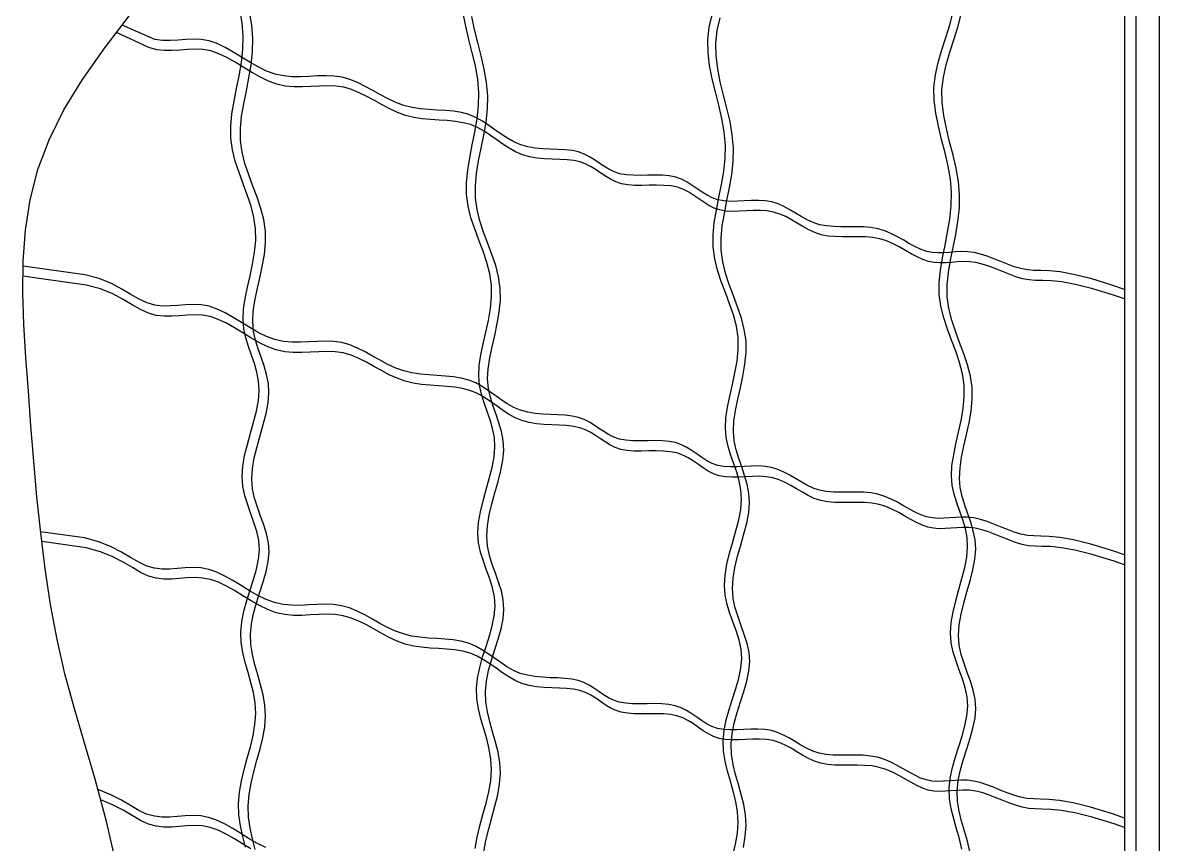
# Model space of a CAD drawing. Header units: millimetres. Extents: x -6218.7 to -6205.6, y -4425 to -4413.8.
# Drawn here: x -6218.682 to -6216.988, y -4417.071 to -4415.847 of the extents above; entities that cross this region are included whole.
import ezdxf

# ---------------------------------------------------------------- set-up
doc = ezdxf.new("R2010")
doc.units = ezdxf.units.MM
doc.header["$LTSCALE"] = 10
doc.layers.add('Termotécnica', color=7, linetype='Continuous')

msp = doc.modelspace()

# ---------------------------------------------------------------- linework, layer by layer
at = {"layer": 'Termotécnica', "color": 2}
msp.add_line((-6217.0401, -4415.3755), (-6217.0401, -4417.9196), dxfattribs=at)
at = {"layer": 'Termotécnica', "color": 1}
for p, q in [((-6217.0231, -4415.38), (-6217.0231, -4417.9318)), ((-6216.9881, -4415.3862), (-6216.9881, -4417.9435))]:
    msp.add_line(p, q, dxfattribs=at)
for points in [[(-6218.5404, -4417.1108), (-6218.5571, -4417.0372), (-6218.5739, -4416.9742), (-6218.5902, -4416.9185), (-6218.6055, -4416.8672), (-6218.6192, -4416.8173), (-6218.6308, -4416.7663), (-6218.6405, -4416.7141), (-6218.6485, -4416.661), (-6218.6552, -4416.6074), (-6218.6608, -4416.5537), (-6218.6655, -4416.5004), (-6218.6697, -4416.4477), (-6218.6736, -4416.396), (-6218.6774, -4416.3458), (-6218.6804, -4416.2968), (-6218.682, -4416.249), (-6218.6814, -4416.2022), (-6218.6779, -4416.1562), (-6218.6708, -4416.1108), (-6218.6593, -4416.0659), (-6218.6428, -4416.0214), (-6218.6207, -4415.9769), (-6218.5929, -4415.9316), (-6218.5597, -4415.8845), (-6218.5211, -4415.8344)], [(-6218.35, -4417.0756), (-6218.354, -4417.0598), (-6218.3575, -4417.0437), (-6218.3598, -4417.0273), (-6218.3605, -4417.0106), (-6218.3591, -4416.9937), (-6218.3561, -4416.9768), (-6218.352, -4416.9597), (-6218.3473, -4416.9427), (-6218.3427, -4416.9258), (-6218.3387, -4416.909), (-6218.3358, -4416.8926), (-6218.3346, -4416.8765), (-6218.3355, -4416.8607), (-6218.3381, -4416.8453), (-6218.3419, -4416.8302), (-6218.3461, -4416.8152), (-6218.3504, -4416.8003), (-6218.354, -4416.7853), (-6218.3564, -4416.7702), (-6218.357, -4416.755), (-6218.3555, -4416.7395), (-6218.3523, -4416.7238), (-6218.3478, -4416.708), (-6218.3428, -4416.6923), (-6218.3379, -4416.6768), (-6218.3336, -4416.6615), (-6218.3305, -4416.6466), (-6218.3293, -4416.6323), (-6218.3303, -4416.6184), (-6218.3332, -4416.605), (-6218.3373, -4416.5918), (-6218.342, -4416.5787), (-6218.3467, -4416.5655), (-6218.3509, -4416.552), (-6218.3539, -4416.538), (-6218.3551, -4416.5233), (-6218.3541, -4416.5078), (-6218.3513, -4416.4917), (-6218.3472, -4416.4753), (-6218.3426, -4416.4586), (-6218.3379, -4416.4421), (-6218.3338, -4416.4258), (-6218.3308, -4416.4101), (-6218.3295, -4416.3951), (-6218.3304, -4416.381), (-6218.333, -4416.3677), (-6218.3367, -4416.3548), (-6218.3411, -4416.3422), (-6218.3456, -4416.3295), (-6218.3495, -4416.3166), (-6218.3524, -4416.3032), (-6218.3536, -4416.289), (-6218.3528, -4416.2739), (-6218.3504, -4416.2579), (-6218.347, -4416.2413), (-6218.3431, -4416.2242), (-6218.3393, -4416.2067), (-6218.3363, -4416.1891), (-6218.3346, -4416.1715), (-6218.3348, -4416.1542), (-6218.3373, -4416.1371), (-6218.3417, -4416.1203), (-6218.3473, -4416.1036), (-6218.3535, -4416.087), (-6218.3596, -4416.0704), (-6218.3652, -4416.0536), (-6218.3695, -4416.0365), (-6218.3719, -4416.0191), (-6218.372, -4416.0012), (-6218.3701, -4415.9829), (-6218.367, -4415.9642), (-6218.3632, -4415.9452), (-6218.3593, -4415.926), (-6218.356, -4415.9065), (-6218.3538, -4415.8869), (-6218.3534, -4415.8671), (-6218.3551, -4415.8473), (-6218.3586, -4415.8275)], [(-6218.3355, -4417.079), (-6218.3396, -4417.0633), (-6218.343, -4417.0471), (-6218.3454, -4417.0307), (-6218.346, -4417.0141), (-6218.3447, -4416.9972), (-6218.3417, -4416.9802), (-6218.3375, -4416.9631), (-6218.3329, -4416.9461), (-6218.3282, -4416.9292), (-6218.3242, -4416.9125), (-6218.3213, -4416.896), (-6218.3201, -4416.8799), (-6218.321, -4416.8642), (-6218.3237, -4416.8488), (-6218.3274, -4416.8336), (-6218.3317, -4416.8186), (-6218.3359, -4416.8037), (-6218.3395, -4416.7887), (-6218.3419, -4416.7737), (-6218.3426, -4416.7584), (-6218.3411, -4416.7429), (-6218.3378, -4416.7272), (-6218.3334, -4416.7115), (-6218.3284, -4416.6958), (-6218.3234, -4416.6802), (-6218.3191, -4416.665), (-6218.3161, -4416.6501), (-6218.3148, -4416.6357), (-6218.3159, -4416.6219), (-6218.3187, -4416.6085), (-6218.3228, -4416.5953), (-6218.3275, -4416.5822), (-6218.3323, -4416.5689), (-6218.3364, -4416.5554), (-6218.3394, -4416.5414), (-6218.3406, -4416.5267), (-6218.3396, -4416.5113), (-6218.3368, -4416.4952), (-6218.3328, -4416.4787), (-6218.3281, -4416.4621), (-6218.3235, -4416.4455), (-6218.3193, -4416.4293), (-6218.3163, -4416.4135), (-6218.3151, -4416.3985), (-6218.3159, -4416.3845), (-6218.3185, -4416.3711), (-6218.3223, -4416.3582), (-6218.3267, -4416.3456), (-6218.3311, -4416.333), (-6218.3351, -4416.32), (-6218.3379, -4416.3066), (-6218.3391, -4416.2924), (-6218.3384, -4416.2773), (-6218.3359, -4416.2614), (-6218.3325, -4416.2447), (-6218.3286, -4416.2276), (-6218.3249, -4416.2102), (-6218.3218, -4416.1926), (-6218.3201, -4416.175), (-6218.3203, -4416.1576), (-6218.3228, -4416.1405), (-6218.3272, -4416.1237), (-6218.3328, -4416.1071), (-6218.339, -4416.0905), (-6218.3452, -4416.0738), (-6218.3507, -4416.057), (-6218.355, -4416.04), (-6218.3574, -4416.0225), (-6218.3575, -4416.0046), (-6218.3557, -4415.9863), (-6218.3525, -4415.9677), (-6218.3487, -4415.9487), (-6218.3449, -4415.9294), (-6218.3415, -4415.91), (-6218.3393, -4415.8903), (-6218.3389, -4415.8706), (-6218.3407, -4415.8508), (-6218.3442, -4415.8309)], [(-6218.0078, -4417.0777), (-6218.0048, -4417.0607), (-6218.0006, -4417.0437), (-6217.996, -4417.0267), (-6217.9914, -4417.0098), (-6217.9873, -4416.993), (-6217.9844, -4416.9766), (-6217.9833, -4416.9605), (-6217.9842, -4416.9447), (-6217.9868, -4416.9293), (-6217.9905, -4416.9142), (-6217.9948, -4416.8992), (-6217.999, -4416.8843), (-6218.0026, -4416.8693), (-6218.0051, -4416.8542), (-6218.0057, -4416.839), (-6218.0042, -4416.8235), (-6218.0009, -4416.8078), (-6217.9965, -4416.792), (-6217.9915, -4416.7763), (-6217.9865, -4416.7608), (-6217.9822, -4416.7455), (-6217.9792, -4416.7306), (-6217.978, -4416.7163), (-6217.979, -4416.7024), (-6217.9818, -4416.689), (-6217.9859, -4416.6758), (-6217.9906, -4416.6627), (-6217.9954, -4416.6495), (-6217.9995, -4416.636), (-6218.0025, -4416.622), (-6218.0037, -4416.6073), (-6218.0027, -4416.5918), (-6217.9999, -4416.5757), (-6217.9959, -4416.5593), (-6217.9913, -4416.5426), (-6217.9866, -4416.5261), (-6217.9824, -4416.5098), (-6217.9794, -4416.4941), (-6217.9782, -4416.4791), (-6217.979, -4416.465), (-6217.9816, -4416.4517), (-6217.9854, -4416.4388), (-6217.9898, -4416.4262), (-6217.9942, -4416.4135), (-6217.9982, -4416.4006), (-6218.001, -4416.3872), (-6218.0023, -4416.373), (-6218.0015, -4416.3579), (-6217.9991, -4416.3419), (-6217.9956, -4416.3253), (-6217.9917, -4416.3082), (-6217.988, -4416.2907), (-6217.985, -4416.2731), (-6217.9833, -4416.2555), (-6217.9835, -4416.2382), (-6217.986, -4416.2211), (-6217.9903, -4416.2043), (-6217.9959, -4416.1876), (-6218.0021, -4416.171), (-6218.0083, -4416.1544), (-6218.0139, -4416.1376), (-6218.0181, -4416.1205), (-6218.0205, -4416.1031), (-6218.0206, -4416.0852), (-6218.0188, -4416.0669), (-6218.0157, -4416.0482), (-6218.0119, -4416.0292), (-6218.008, -4416.01), (-6218.0046, -4415.9905), (-6218.0025, -4415.9709), (-6218.002, -4415.9511), (-6218.0038, -4415.9313), (-6218.0073, -4415.9115), (-6218.0119, -4415.8917), (-6218.0169, -4415.872), (-6218.0217, -4415.8523), (-6218.0257, -4415.8329)], [(-6217.6238, -4417.0879), (-6217.6198, -4417.0712), (-6217.6169, -4417.0547), (-6217.6157, -4417.0386), (-6217.6166, -4417.0229), (-6217.6193, -4417.0075), (-6217.623, -4416.9923), (-6217.6273, -4416.9773), (-6217.6315, -4416.9624), (-6217.6351, -4416.9474), (-6217.6375, -4416.9324), (-6217.6382, -4416.9171), (-6217.6367, -4416.9016), (-6217.6334, -4416.8859), (-6217.6289, -4416.8702), (-6217.624, -4416.8545), (-6217.619, -4416.8389), (-6217.6147, -4416.8237), (-6217.6116, -4416.8088), (-6217.6104, -4416.7944), (-6217.6114, -4416.7806), (-6217.6143, -4416.7671), (-6217.6184, -4416.754), (-6217.6231, -4416.7409), (-6217.6279, -4416.7276), (-6217.632, -4416.7141), (-6217.635, -4416.7001), (-6217.6362, -4416.6854), (-6217.6352, -4416.67), (-6217.6324, -4416.6539), (-6217.6284, -4416.6374), (-6217.6237, -4416.6208), (-6217.619, -4416.6042), (-6217.6149, -4416.588), (-6217.6119, -4416.5722), (-6217.6106, -4416.5572), (-6217.6115, -4416.5432), (-6217.6141, -4416.5298), (-6217.6179, -4416.5169), (-6217.6223, -4416.5043), (-6217.6267, -4416.4917), (-6217.6307, -4416.4787), (-6217.6335, -4416.4653), (-6217.6347, -4416.4511), (-6217.6339, -4416.436), (-6217.6315, -4416.4201), (-6217.6281, -4416.4034), (-6217.6242, -4416.3863), (-6217.6205, -4416.3689), (-6217.6174, -4416.3513), (-6217.6157, -4416.3337), (-6217.6159, -4416.3163), (-6217.6184, -4416.2992), (-6217.6228, -4416.2824), (-6217.6284, -4416.2658), (-6217.6346, -4416.2492), (-6217.6408, -4416.2325), (-6217.6463, -4416.2157), (-6217.6506, -4416.1987), (-6217.653, -4416.1812), (-6217.6531, -4416.1633), (-6217.6513, -4416.145), (-6217.6481, -4416.1264), (-6217.6443, -4416.1074), (-6217.6405, -4416.0881), (-6217.6371, -4416.0687), (-6217.6349, -4416.049), (-6217.6345, -4416.0293), (-6217.6363, -4416.0095), (-6217.6398, -4415.9896), (-6217.6443, -4415.9698), (-6217.6494, -4415.9501), (-6217.6542, -4415.9305), (-6217.6582, -4415.911), (-6217.6606, -4415.8917), (-6217.661, -4415.8727), (-6217.6588, -4415.8539), (-6217.6546, -4415.8353)], [(-6217.2823, -4417.0784), (-6217.286, -4417.0633), (-6217.2903, -4417.0483), (-6217.2945, -4417.0333), (-6217.2981, -4417.0184), (-6217.3005, -4417.0033), (-6217.3012, -4416.9881), (-6217.2997, -4416.9726), (-6217.2964, -4416.9569), (-6217.292, -4416.9411), (-6217.287, -4416.9254), (-6217.282, -4416.9099), (-6217.2777, -4416.8946), (-6217.2747, -4416.8797), (-6217.2734, -4416.8653), (-6217.2745, -4416.8515), (-6217.2773, -4416.8381), (-6217.2814, -4416.8249), (-6217.2861, -4416.8118), (-6217.2909, -4416.7986), (-6217.295, -4416.7851), (-6217.298, -4416.771), (-6217.2992, -4416.7564), (-6217.2982, -4416.7409), (-6217.2954, -4416.7248), (-6217.2914, -4416.7084), (-6217.2867, -4416.6917), (-6217.2821, -4416.6752), (-6217.2779, -4416.6589), (-6217.2749, -4416.6432), (-6217.2737, -4416.6282), (-6217.2745, -4416.6141), (-6217.2771, -4416.6008), (-6217.2809, -4416.5879), (-6217.2853, -4416.5753), (-6217.2897, -4416.5626), (-6217.2937, -4416.5497), (-6217.2965, -4416.5363), (-6217.2978, -4416.5221), (-6217.297, -4416.507), (-6217.2945, -4416.491), (-6217.2911, -4416.4744), (-6217.2872, -4416.4573), (-6217.2835, -4416.4398), (-6217.2805, -4416.4222), (-6217.2787, -4416.4046), (-6217.279, -4416.3873), (-6217.2814, -4416.3702), (-6217.2858, -4416.3534), (-6217.2914, -4416.3367), (-6217.2976, -4416.3201), (-6217.3038, -4416.3035), (-6217.3093, -4416.2867), (-6217.3136, -4416.2696), (-6217.316, -4416.2522), (-6217.3161, -4416.2343), (-6217.3143, -4416.216), (-6217.3111, -4416.1973), (-6217.3073, -4416.1783), (-6217.3035, -4416.1591), (-6217.3001, -4416.1396), (-6217.298, -4416.12), (-6217.2975, -4416.1002), (-6217.2993, -4416.0804), (-6217.3028, -4416.0606), (-6217.3073, -4416.0408), (-6217.3124, -4416.0211), (-6217.3172, -4416.0014), (-6217.3212, -4415.982), (-6217.3237, -4415.9627), (-6217.324, -4415.9436), (-6217.3218, -4415.9249), (-6217.3176, -4415.9062), (-6217.3121, -4415.8876), (-6217.306, -4415.8689), (-6217.3001, -4415.85), (-6217.2951, -4415.8308)], [(-6217.2704, -4417.0819), (-6217.2741, -4417.0667), (-6217.2784, -4417.0517), (-6217.2826, -4417.0368), (-6217.2862, -4417.0218), (-6217.2886, -4417.0068), (-6217.2893, -4416.9915), (-6217.2877, -4416.976), (-6217.2845, -4416.9603), (-6217.28, -4416.9446), (-6217.2751, -4416.9289), (-6217.2701, -4416.9133), (-6217.2658, -4416.8981), (-6217.2627, -4416.8832), (-6217.2615, -4416.8688), (-6217.2625, -4416.855), (-6217.2654, -4416.8415), (-6217.2695, -4416.8284), (-6217.2742, -4416.8153), (-6217.2789, -4416.802), (-6217.2831, -4416.7885), (-6217.2861, -4416.7745), (-6217.2873, -4416.7598), (-6217.2863, -4416.7444), (-6217.2835, -4416.7283), (-6217.2795, -4416.7118), (-6217.2748, -4416.6952), (-6217.2701, -4416.6786), (-6217.266, -4416.6624), (-6217.263, -4416.6466), (-6217.2617, -4416.6316), (-6217.2626, -4416.6176), (-6217.2652, -4416.6042), (-6217.269, -4416.5913), (-6217.2734, -4416.5787), (-6217.2778, -4416.566), (-6217.2818, -4416.5531), (-6217.2846, -4416.5397), (-6217.2858, -4416.5255), (-6217.285, -4416.5104), (-6217.2826, -4416.4944), (-6217.2792, -4416.4778), (-6217.2753, -4416.4607), (-6217.2716, -4416.4433), (-6217.2685, -4416.4257), (-6217.2668, -4416.4081), (-6217.267, -4416.3907), (-6217.2695, -4416.3736), (-6217.2739, -4416.3568), (-6217.2795, -4416.3402), (-6217.2857, -4416.3236), (-6217.2919, -4416.3069), (-6217.2974, -4416.2901), (-6217.3017, -4416.2731), (-6217.3041, -4416.2556), (-6217.3042, -4416.2377), (-6217.3024, -4416.2194), (-6217.2992, -4416.2008), (-6217.2954, -4416.1818), (-6217.2915, -4416.1625), (-6217.2882, -4416.1431), (-6217.286, -4416.1234), (-6217.2856, -4416.1037), (-6217.2874, -4416.0839), (-6217.2909, -4416.064), (-6217.2954, -4416.0442), (-6217.3005, -4416.0245), (-6217.3053, -4416.0049), (-6217.3093, -4415.9854), (-6217.3117, -4415.9661), (-6217.3121, -4415.9471), (-6217.3099, -4415.9283), (-6217.3057, -4415.9097), (-6217.3002, -4415.8911), (-6217.2941, -4415.8724), (-6217.2882, -4415.8535), (-6217.2831, -4415.8342)], [(-6217.0401, -4416.2445), (-6217.0572, -4416.2384), (-6217.0899, -4416.2284), (-6217.1157, -4416.222), (-6217.136, -4416.2185), (-6217.1518, -4416.2168), (-6217.1644, -4416.2164), (-6217.1749, -4416.2162), (-6217.1845, -4416.2154), (-6217.1942, -4416.2135), (-6217.2041, -4416.2106), (-6217.2142, -4416.2069), (-6217.2243, -4416.2029), (-6217.2344, -4416.1988), (-6217.2444, -4416.195), (-6217.2543, -4416.1918), (-6217.264, -4416.1895), (-6217.2735, -4416.1884), (-6217.2826, -4416.1882), (-6217.2916, -4416.1886), (-6217.3004, -4416.1893), (-6217.3091, -4416.1899), (-6217.3176, -4416.1901), (-6217.3261, -4416.1895), (-6217.3345, -4416.1879), (-6217.343, -4416.185), (-6217.3515, -4416.181), (-6217.3601, -4416.1763), (-6217.369, -4416.1713), (-6217.378, -4416.1662), (-6217.3874, -4416.1614), (-6217.3971, -4416.1572), (-6217.4073, -4416.1541), (-6217.4179, -4416.1522), (-6217.4289, -4416.1512), (-6217.4401, -4416.151), (-6217.4514, -4416.151), (-6217.4626, -4416.1511), (-6217.4735, -4416.1509), (-6217.4842, -4416.1499), (-6217.4943, -4416.148), (-6217.5039, -4416.1449), (-6217.5129, -4416.1407), (-6217.5217, -4416.1359), (-6217.5302, -4416.1308), (-6217.5387, -4416.1257), (-6217.5474, -4416.1211), (-6217.5562, -4416.1171), (-6217.5656, -4416.1142), (-6217.5754, -4416.1126), (-6217.5856, -4416.112), (-6217.596, -4416.1121), (-6217.6065, -4416.1126), (-6217.6169, -4416.1131), (-6217.6271, -4416.1133), (-6217.6367, -4416.1127), (-6217.6458, -4416.1111), (-6217.6542, -4416.1082), (-6217.662, -4416.1042), (-6217.6694, -4416.0995), (-6217.6768, -4416.0945), (-6217.6841, -4416.0894), (-6217.6918, -4416.0846), (-6217.7, -4416.0804), (-6217.7088, -4416.0773), (-6217.7185, -4416.0754), (-6217.7289, -4416.0744), (-6217.7397, -4416.0742), (-6217.7507, -4416.0743), (-6217.7617, -4416.0745), (-6217.7724, -4416.0744), (-6217.7826, -4416.0736), (-6217.7921, -4416.072), (-6217.8006, -4416.0691), (-6217.8084, -4416.0653), (-6217.8158, -4416.0609), (-6217.8228, -4416.0561), (-6217.8299, -4416.0513), (-6217.8372, -4416.0467), (-6217.845, -4416.0427), (-6217.8536, -4416.0396), (-6217.863, -4416.0376), (-6217.8733, -4416.0365), (-6217.8841, -4416.0359), (-6217.8953, -4416.0355), (-6217.9067, -4416.0349), (-6217.918, -4416.0339), (-6217.9292, -4416.032), (-6217.9398, -4416.0291), (-6217.95, -4416.0247), (-6217.9596, -4416.0193), (-6217.969, -4416.0131), (-6217.9782, -4416.0065), (-6217.9874, -4416), (-6217.9969, -4415.9938), (-6218.0067, -4415.9883), (-6218.0171, -4415.984), (-6218.0281, -4415.981), (-6218.0397, -4415.9791), (-6218.0517, -4415.978), (-6218.0641, -4415.9772), (-6218.0766, -4415.9764), (-6218.0891, -4415.9753), (-6218.1016, -4415.9734), (-6218.1138, -4415.9704), (-6218.1258, -4415.966), (-6218.1374, -4415.9606), (-6218.1489, -4415.9545), (-6218.1602, -4415.9482), (-6218.1716, -4415.942), (-6218.1829, -4415.9363), (-6218.1944, -4415.9316), (-6218.2061, -4415.9283), (-6218.218, -4415.9265), (-6218.2302, -4415.9261), (-6218.2426, -4415.9264), (-6218.2551, -4415.9271), (-6218.2678, -4415.9276), (-6218.2805, -4415.9276), (-6218.2932, -4415.9264), (-6218.3059, -4415.9237), (-6218.3185, -4415.9191), (-6218.331, -4415.913), (-6218.3435, -4415.9059), (-6218.3558, -4415.8983), (-6218.3681, -4415.8908), (-6218.3802, -4415.8839), (-6218.3922, -4415.8782), (-6218.4041, -4415.8741), (-6218.4158, -4415.872), (-6218.4275, -4415.8714), (-6218.439, -4415.8719), (-6218.4505, -4415.8729), (-6218.462, -4415.8736), (-6218.4734, -4415.8736), (-6218.4849, -4415.8723), (-6218.5338, -4415.8508)], [(-6217.9946, -4417.0825), (-6217.9916, -4417.0655), (-6217.9875, -4417.0484), (-6217.9828, -4417.0314), (-6217.9782, -4417.0145), (-6217.9741, -4416.9978), (-6217.9712, -4416.9813), (-6217.9701, -4416.9652), (-6217.971, -4416.9494), (-6217.9736, -4416.934), (-6217.9773, -4416.9189), (-6217.9816, -4416.9039), (-6217.9858, -4416.889), (-6217.9894, -4416.874), (-6217.9919, -4416.859), (-6217.9925, -4416.8437), (-6217.991, -4416.8282), (-6217.9877, -4416.8125), (-6217.9833, -4416.7968), (-6217.9783, -4416.7811), (-6217.9733, -4416.7655), (-6217.969, -4416.7502), (-6217.966, -4416.7354), (-6217.9648, -4416.721), (-6217.9658, -4416.7071), (-6217.9686, -4416.6937), (-6217.9727, -4416.6806), (-6217.9774, -4416.6674), (-6217.9822, -4416.6542), (-6217.9863, -4416.6407), (-6217.9893, -4416.6267), (-6217.9905, -4416.612), (-6217.9895, -4416.5965), (-6217.9867, -4416.5805), (-6217.9827, -4416.564), (-6217.9781, -4416.5474), (-6217.9734, -4416.5308), (-6217.9692, -4416.5145), (-6217.9663, -4416.4988), (-6217.965, -4416.4838), (-6217.9658, -4416.4697), (-6217.9684, -4416.4564), (-6217.9722, -4416.4435), (-6217.9766, -4416.4309), (-6217.981, -4416.4182), (-6217.985, -4416.4053), (-6217.9879, -4416.3919), (-6217.9891, -4416.3777), (-6217.9883, -4416.3626), (-6217.9859, -4416.3466), (-6217.9824, -4416.33), (-6217.9785, -4416.3129), (-6217.9748, -4416.2954), (-6217.9718, -4416.2778), (-6217.9701, -4416.2603), (-6217.9703, -4416.2429), (-6217.9728, -4416.2258), (-6217.9771, -4416.209), (-6217.9827, -4416.1924), (-6217.9889, -4416.1758), (-6217.9951, -4416.1591), (-6218.0007, -4416.1423), (-6218.0049, -4416.1252), (-6218.0073, -4416.1078), (-6218.0074, -4416.0899), (-6218.0056, -4416.0716), (-6218.0025, -4416.0529), (-6217.9987, -4416.034), (-6217.9948, -4416.0147), (-6217.9915, -4415.9952), (-6217.9893, -4415.9756), (-6217.9889, -4415.9559), (-6217.9906, -4415.936), (-6217.9941, -4415.9162), (-6217.9987, -4415.8964), (-6218.0037, -4415.8767), (-6218.0085, -4415.8571), (-6218.0125, -4415.8376)], [(-6217.6079, -4417.0759), (-6217.605, -4417.0594), (-6217.6038, -4417.0433), (-6217.6047, -4417.0276), (-6217.6073, -4417.0122), (-6217.6111, -4416.997), (-6217.6153, -4416.982), (-6217.6196, -4416.9671), (-6217.6232, -4416.9522), (-6217.6256, -4416.9371), (-6217.6263, -4416.9218), (-6217.6247, -4416.9063), (-6217.6215, -4416.8906), (-6217.617, -4416.8749), (-6217.612, -4416.8592), (-6217.6071, -4416.8437), (-6217.6028, -4416.8284), (-6217.5997, -4416.8135), (-6217.5985, -4416.7991), (-6217.5995, -4416.7853), (-6217.6024, -4416.7719), (-6217.6065, -4416.7587), (-6217.6112, -4416.7456), (-6217.6159, -4416.7324), (-6217.6201, -4416.7188), (-6217.6231, -4416.7048), (-6217.6243, -4416.6901), (-6217.6233, -4416.6747), (-6217.6205, -4416.6586), (-6217.6165, -4416.6421), (-6217.6118, -4416.6255), (-6217.6071, -4416.6089), (-6217.603, -4416.5927), (-6217.6, -4416.5769), (-6217.5987, -4416.562), (-6217.5996, -4416.5479), (-6217.6022, -4416.5345), (-6217.606, -4416.5217), (-6217.6104, -4416.509), (-6217.6148, -4416.4964), (-6217.6187, -4416.4835), (-6217.6216, -4416.47), (-6217.6228, -4416.4559), (-6217.622, -4416.4407), (-6217.6196, -4416.4248), (-6217.6162, -4416.4081), (-6217.6123, -4416.391), (-6217.6085, -4416.3736), (-6217.6055, -4416.356), (-6217.6038, -4416.3384), (-6217.604, -4416.321), (-6217.6065, -4416.304), (-6217.6109, -4416.2872), (-6217.6165, -4416.2705), (-6217.6227, -4416.2539), (-6217.6289, -4416.2373), (-6217.6344, -4416.2204), (-6217.6387, -4416.2034), (-6217.6411, -4416.1859), (-6217.6412, -4416.1681), (-6217.6393, -4416.1498), (-6217.6362, -4416.1311), (-6217.6324, -4416.1121), (-6217.6285, -4416.0928), (-6217.6252, -4416.0734), (-6217.623, -4416.0537), (-6217.6226, -4416.034), (-6217.6244, -4416.0142), (-6217.6278, -4415.9944), (-6217.6324, -4415.9746), (-6217.6374, -4415.9548), (-6217.6423, -4415.9352), (-6217.6462, -4415.9157), (-6217.6487, -4415.8964), (-6217.6491, -4415.8774), (-6217.6469, -4415.8586), (-6217.6427, -4415.84)], [(-6217.0401, -4416.2586), (-6217.0547, -4416.2534), (-6217.0873, -4416.2434), (-6217.1132, -4416.237), (-6217.1334, -4416.2334), (-6217.1493, -4416.2318), (-6217.1618, -4416.2313), (-6217.1724, -4416.2311), (-6217.182, -4416.2304), (-6217.1917, -4416.2285), (-6217.2016, -4416.2256), (-6217.2116, -4416.2219), (-6217.2217, -4416.2179), (-6217.2318, -4416.2138), (-6217.2419, -4416.2099), (-6217.2518, -4416.2067), (-6217.2615, -4416.2045), (-6217.2709, -4416.2033), (-6217.2801, -4416.2031), (-6217.2891, -4416.2036), (-6217.2979, -4416.2042), (-6217.3065, -4416.2048), (-6217.3151, -4416.205), (-6217.3236, -4416.2045), (-6217.332, -4416.2029), (-6217.3404, -4416.2), (-6217.349, -4416.196), (-6217.3576, -4416.1913), (-6217.3664, -4416.1863), (-6217.3755, -4416.1812), (-6217.3848, -4416.1764), (-6217.3946, -4416.1722), (-6217.4047, -4416.1691), (-6217.4154, -4416.1671), (-6217.4264, -4416.1662), (-6217.4375, -4416.1659), (-6217.4488, -4416.166), (-6217.46, -4416.1661), (-6217.471, -4416.1658), (-6217.4816, -4416.1649), (-6217.4918, -4416.163), (-6217.5013, -4416.1598), (-6217.5104, -4416.1557), (-6217.5191, -4416.1509), (-6217.5277, -4416.1458), (-6217.5362, -4416.1407), (-6217.5448, -4416.136), (-6217.5537, -4416.1321), (-6217.563, -4416.1292), (-6217.5728, -4416.1275), (-6217.583, -4416.127), (-6217.5935, -4416.1271), (-6217.604, -4416.1276), (-6217.6144, -4416.1281), (-6217.6245, -4416.1283), (-6217.6342, -4416.1277), (-6217.6433, -4416.1261), (-6217.6516, -4416.1232), (-6217.6594, -4416.1192), (-6217.6669, -4416.1145), (-6217.6742, -4416.1095), (-6217.6816, -4416.1044), (-6217.6892, -4416.0996), (-6217.6974, -4416.0954), (-6217.7063, -4416.0923), (-6217.716, -4416.0903), (-6217.7263, -4416.0894), (-6217.7372, -4416.0892), (-6217.7482, -4416.0893), (-6217.7592, -4416.0895), (-6217.7699, -4416.0894), (-6217.7801, -4416.0886), (-6217.7895, -4416.0869), (-6217.7981, -4416.0841), (-6217.8059, -4416.0803), (-6217.8132, -4416.0758), (-6217.8203, -4416.0711), (-6217.8273, -4416.0662), (-6217.8347, -4416.0617), (-6217.8425, -4416.0577), (-6217.851, -4416.0546), (-6217.8605, -4416.0526), (-6217.8707, -4416.0515), (-6217.8816, -4416.0509), (-6217.8928, -4416.0505), (-6217.9041, -4416.0499), (-6217.9155, -4416.0489), (-6217.9266, -4416.047), (-6217.9373, -4416.044), (-6217.9474, -4416.0397), (-6217.9571, -4416.0342), (-6217.9664, -4416.028), (-6217.9756, -4416.0215), (-6217.9849, -4416.0149), (-6217.9943, -4416.0087), (-6218.0042, -4416.0033), (-6218.0145, -4415.9989), (-6218.0255, -4415.996), (-6218.0371, -4415.9941), (-6218.0492, -4415.9929), (-6218.0615, -4415.9922), (-6218.074, -4415.9914), (-6218.0866, -4415.9902), (-6218.099, -4415.9883), (-6218.1113, -4415.9854), (-6218.1232, -4415.981), (-6218.1349, -4415.9756), (-6218.1463, -4415.9695), (-6218.1577, -4415.9632), (-6218.169, -4415.957), (-6218.1804, -4415.9513), (-6218.1918, -4415.9466), (-6218.2035, -4415.9433), (-6218.2155, -4415.9415), (-6218.2277, -4415.9411), (-6218.24, -4415.9414), (-6218.2526, -4415.9421), (-6218.2652, -4415.9426), (-6218.2779, -4415.9426), (-6218.2906, -4415.9414), (-6218.3033, -4415.9387), (-6218.3159, -4415.9341), (-6218.3285, -4415.9279), (-6218.3409, -4415.9209), (-6218.3533, -4415.9133), (-6218.3655, -4415.9058), (-6218.3777, -4415.8989), (-6218.3897, -4415.8932), (-6218.4015, -4415.8891), (-6218.4133, -4415.8869), (-6218.4249, -4415.8864), (-6218.4365, -4415.8869), (-6218.448, -4415.8878), (-6218.4594, -4415.8886), (-6218.4709, -4415.8886), (-6218.4823, -4415.8873), (-6218.4938, -4415.8841), (-6218.542, -4415.8615)], [(-6217.0401, -4416.6548), (-6217.0555, -4416.6493), (-6217.0881, -4416.6393), (-6217.114, -4416.6329), (-6217.1343, -4416.6294), (-6217.1501, -4416.6277), (-6217.1627, -4416.6273), (-6217.1732, -4416.6271), (-6217.1828, -4416.6263), (-6217.1925, -4416.6244), (-6217.2024, -4416.6215), (-6217.2125, -4416.6178), (-6217.2226, -4416.6138), (-6217.2327, -4416.6097), (-6217.2427, -4416.6059), (-6217.2526, -4416.6027), (-6217.2623, -4416.6004), (-6217.2717, -4416.5993), (-6217.2809, -4416.5991), (-6217.2899, -4416.5995), (-6217.2987, -4416.6002), (-6217.3074, -4416.6008), (-6217.3159, -4416.601), (-6217.3244, -4416.6004), (-6217.3328, -4416.5988), (-6217.3413, -4416.5959), (-6217.3498, -4416.5919), (-6217.3584, -4416.5873), (-6217.3672, -4416.5822), (-6217.3763, -4416.5771), (-6217.3857, -4416.5723), (-6217.3954, -4416.5681), (-6217.4056, -4416.565), (-6217.4162, -4416.5631), (-6217.4272, -4416.5621), (-6217.4384, -4416.5619), (-6217.4496, -4416.5619), (-6217.4608, -4416.562), (-6217.4718, -4416.5618), (-6217.4825, -4416.5608), (-6217.4926, -4416.5589), (-6217.5022, -4416.5558), (-6217.5112, -4416.5516), (-6217.52, -4416.5468), (-6217.5285, -4416.5417), (-6217.537, -4416.5366), (-6217.5456, -4416.532), (-6217.5545, -4416.528), (-6217.5638, -4416.5251), (-6217.5737, -4416.5235), (-6217.5839, -4416.5229), (-6217.5943, -4416.523), (-6217.6048, -4416.5235), (-6217.6152, -4416.524), (-6217.6253, -4416.5242), (-6217.635, -4416.5236), (-6217.6441, -4416.522), (-6217.6525, -4416.5191), (-6217.6603, -4416.5151), (-6217.6677, -4416.5104), (-6217.675, -4416.5054), (-6217.6824, -4416.5003), (-6217.6901, -4416.4955), (-6217.6982, -4416.4913), (-6217.7071, -4416.4882), (-6217.7168, -4416.4863), (-6217.7272, -4416.4853), (-6217.738, -4416.4851), (-6217.749, -4416.4852), (-6217.76, -4416.4854), (-6217.7707, -4416.4853), (-6217.7809, -4416.4845), (-6217.7904, -4416.4829), (-6217.7989, -4416.48), (-6217.8067, -4416.4762), (-6217.814, -4416.4718), (-6217.8211, -4416.467), (-6217.8282, -4416.4622), (-6217.8355, -4416.4576), (-6217.8433, -4416.4536), (-6217.8519, -4416.4505), (-6217.8613, -4416.4485), (-6217.8716, -4416.4474), (-6217.8824, -4416.4468), (-6217.8936, -4416.4464), (-6217.905, -4416.4458), (-6217.9163, -4416.4448), (-6217.9274, -4416.4429), (-6217.9381, -4416.44), (-6217.9482, -4416.4356), (-6217.9579, -4416.4302), (-6217.9672, -4416.424), (-6217.9765, -4416.4174), (-6217.9857, -4416.4109), (-6217.9952, -4416.4047), (-6218.005, -4416.3992), (-6218.0154, -4416.3949), (-6218.0264, -4416.3919), (-6218.038, -4416.39), (-6218.05, -4416.3889), (-6218.0623, -4416.3881), (-6218.0749, -4416.3873), (-6218.0874, -4416.3862), (-6218.0999, -4416.3843), (-6218.1121, -4416.3813), (-6218.1241, -4416.3769), (-6218.1357, -4416.3715), (-6218.1472, -4416.3654), (-6218.1585, -4416.3591), (-6218.1698, -4416.3529), (-6218.1812, -4416.3472), (-6218.1927, -4416.3425), (-6218.2044, -4416.3392), (-6218.2163, -4416.3374), (-6218.2285, -4416.337), (-6218.2409, -4416.3373), (-6218.2534, -4416.338), (-6218.266, -4416.3386), (-6218.2787, -4416.3385), (-6218.2915, -4416.3373), (-6218.3041, -4416.3346), (-6218.3168, -4416.33), (-6218.3293, -4416.3239), (-6218.3418, -4416.3168), (-6218.3541, -4416.3092), (-6218.3664, -4416.3017), (-6218.3785, -4416.2949), (-6218.3905, -4416.2891), (-6218.4024, -4416.285), (-6218.4141, -4416.2829), (-6218.4258, -4416.2824), (-6218.4373, -4416.2828), (-6218.4488, -4416.2838), (-6218.4603, -4416.2845), (-6218.4717, -4416.2845), (-6218.4832, -4416.2832), (-6218.4947, -4416.28), (-6218.5063, -4416.2745), (-6218.5187, -4416.2674), (-6218.5323, -4416.2593), (-6218.5479, -4416.2512), (-6218.5661, -4416.2438), (-6218.5874, -4416.238), (-6218.6817, -4416.2249)], [(-6217.0401, -4416.6401), (-6217.0574, -4416.6339), (-6217.0901, -4416.6239), (-6217.1159, -4416.6176), (-6217.1362, -4416.614), (-6217.152, -4416.6124), (-6217.1646, -4416.6119), (-6217.1751, -4416.6117), (-6217.1847, -4416.611), (-6217.1944, -4416.609), (-6217.2043, -4416.6061), (-6217.2144, -4416.6024), (-6217.2245, -4416.5984), (-6217.2346, -4416.5943), (-6217.2447, -4416.5905), (-6217.2546, -4416.5873), (-6217.2642, -4416.585), (-6217.2737, -4416.5839), (-6217.2829, -4416.5837), (-6217.2918, -4416.5841), (-6217.3006, -4416.5848), (-6217.3093, -4416.5854), (-6217.3178, -4416.5856), (-6217.3263, -4416.585), (-6217.3348, -4416.5834), (-6217.3432, -4416.5805), (-6217.3517, -4416.5766), (-6217.3604, -4416.5719), (-6217.3692, -4416.5668), (-6217.3782, -4416.5617), (-6217.3876, -4416.5569), (-6217.3973, -4416.5528), (-6217.4075, -4416.5496), (-6217.4181, -4416.5477), (-6217.4291, -4416.5467), (-6217.4403, -4416.5465), (-6217.4516, -4416.5466), (-6217.4628, -4416.5466), (-6217.4738, -4416.5464), (-6217.4844, -4416.5454), (-6217.4945, -4416.5435), (-6217.5041, -4416.5404), (-6217.5132, -4416.5362), (-6217.5219, -4416.5314), (-6217.5304, -4416.5263), (-6217.5389, -4416.5213), (-6217.5476, -4416.5166), (-6217.5565, -4416.5126), (-6217.5658, -4416.5097), (-6217.5756, -4416.5081), (-6217.5858, -4416.5075), (-6217.5962, -4416.5077), (-6217.6068, -4416.5082), (-6217.6172, -4416.5087), (-6217.6273, -4416.5088), (-6217.637, -4416.5082), (-6217.646, -4416.5066), (-6217.6544, -4416.5037), (-6217.6622, -4416.4997), (-6217.6697, -4416.4951), (-6217.677, -4416.49), (-6217.6844, -4416.4849), (-6217.692, -4416.4801), (-6217.7002, -4416.476), (-6217.709, -4416.4728), (-6217.7187, -4416.4709), (-6217.7291, -4416.47), (-6217.7399, -4416.4697), (-6217.751, -4416.4699), (-6217.7619, -4416.47), (-6217.7727, -4416.4699), (-6217.7829, -4416.4692), (-6217.7923, -4416.4675), (-6217.8009, -4416.4646), (-6217.8087, -4416.4608), (-6217.816, -4416.4564), (-6217.8231, -4416.4516), (-6217.8301, -4416.4468), (-6217.8374, -4416.4422), (-6217.8452, -4416.4382), (-6217.8538, -4416.4352), (-6217.8633, -4416.4332), (-6217.8735, -4416.432), (-6217.8843, -4416.4314), (-6217.8955, -4416.431), (-6217.9069, -4416.4304), (-6217.9183, -4416.4294), (-6217.9294, -4416.4276), (-6217.9401, -4416.4246), (-6217.9502, -4416.4202), (-6217.9598, -4416.4148), (-6217.9692, -4416.4086), (-6217.9784, -4416.402), (-6217.9877, -4416.3955), (-6217.9971, -4416.3893), (-6218.0069, -4416.3838), (-6218.0173, -4416.3795), (-6218.0283, -4416.3765), (-6218.0399, -4416.3746), (-6218.0519, -4416.3735), (-6218.0643, -4416.3727), (-6218.0768, -4416.3719), (-6218.0893, -4416.3708), (-6218.1018, -4416.3689), (-6218.1141, -4416.3659), (-6218.126, -4416.3616), (-6218.1377, -4416.3561), (-6218.1491, -4416.3501), (-6218.1605, -4416.3437), (-6218.1718, -4416.3375), (-6218.1831, -4416.3319), (-6218.1946, -4416.3272), (-6218.2063, -4416.3238), (-6218.2183, -4416.3221), (-6218.2304, -4416.3216), (-6218.2428, -4416.3219), (-6218.2553, -4416.3226), (-6218.268, -4416.3232), (-6218.2807, -4416.3231), (-6218.2934, -4416.3219), (-6218.3061, -4416.3192), (-6218.3187, -4416.3146), (-6218.3312, -4416.3085), (-6218.3437, -4416.3014), (-6218.356, -4416.2938), (-6218.3683, -4416.2864), (-6218.3804, -4416.2795), (-6218.3924, -4416.2737), (-6218.4043, -4416.2696), (-6218.4161, -4416.2675), (-6218.4277, -4416.267), (-6218.4392, -4416.2675), (-6218.4507, -4416.2684), (-6218.4622, -4416.2691), (-6218.4736, -4416.2692), (-6218.4851, -4416.2679), (-6218.4966, -4416.2646), (-6218.5083, -4416.2591), (-6218.5206, -4416.252), (-6218.5343, -4416.2439), (-6218.5499, -4416.2358), (-6218.568, -4416.2284), (-6218.5893, -4416.2226), (-6218.6815, -4416.2098)], [(-6217.0401, -4417.0323), (-6217.0579, -4417.0259), (-6217.0905, -4417.0159), (-6217.1164, -4417.0095), (-6217.1366, -4417.006), (-6217.1525, -4417.0043), (-6217.1651, -4417.0039), (-6217.1756, -4417.0037), (-6217.1852, -4417.0029), (-6217.1949, -4417.001), (-6217.2048, -4416.9981), (-6217.2148, -4416.9944), (-6217.225, -4416.9904), (-6217.2351, -4416.9863), (-6217.2451, -4416.9825), (-6217.255, -4416.9793), (-6217.2647, -4416.977), (-6217.2741, -4416.9759), (-6217.2833, -4416.9757), (-6217.2923, -4416.9761), (-6217.3011, -4416.9768), (-6217.3097, -4416.9774), (-6217.3183, -4416.9776), (-6217.3268, -4416.977), (-6217.3352, -4416.9754), (-6217.3437, -4416.9725), (-6217.3522, -4416.9685), (-6217.3608, -4416.9639), (-6217.3696, -4416.9588), (-6217.3787, -4416.9537), (-6217.3881, -4416.9489), (-6217.3978, -4416.9447), (-6217.408, -4416.9416), (-6217.4186, -4416.9397), (-6217.4296, -4416.9387), (-6217.4408, -4416.9385), (-6217.452, -4416.9385), (-6217.4632, -4416.9386), (-6217.4742, -4416.9384), (-6217.4849, -4416.9374), (-6217.495, -4416.9355), (-6217.5045, -4416.9324), (-6217.5136, -4416.9282), (-6217.5223, -4416.9234), (-6217.5309, -4416.9183), (-6217.5394, -4416.9132), (-6217.548, -4416.9086), (-6217.5569, -4416.9046), (-6217.5662, -4416.9017), (-6217.576, -4416.9001), (-6217.5863, -4416.8995), (-6217.5967, -4416.8997), (-6217.6072, -4416.9001), (-6217.6176, -4416.9006), (-6217.6277, -4416.9008), (-6217.6374, -4416.9002), (-6217.6465, -4416.8986), (-6217.6549, -4416.8957), (-6217.6627, -4416.8917), (-6217.6701, -4416.887), (-6217.6774, -4416.882), (-6217.6848, -4416.8769), (-6217.6925, -4416.8721), (-6217.7006, -4416.8679), (-6217.7095, -4416.8648), (-6217.7192, -4416.8629), (-6217.7296, -4416.8619), (-6217.7404, -4416.8617), (-6217.7514, -4416.8618), (-6217.7624, -4416.862), (-6217.7731, -4416.8619), (-6217.7833, -4416.8611), (-6217.7928, -4416.8595), (-6217.8013, -4416.8566), (-6217.8091, -4416.8528), (-6217.8164, -4416.8484), (-6217.8235, -4416.8436), (-6217.8306, -4416.8388), (-6217.8379, -4416.8342), (-6217.8457, -4416.8302), (-6217.8543, -4416.8271), (-6217.8637, -4416.8251), (-6217.874, -4416.824), (-6217.8848, -4416.8234), (-6217.896, -4416.823), (-6217.9074, -4416.8224), (-6217.9187, -4416.8214), (-6217.9298, -4416.8195), (-6217.9405, -4416.8166), (-6217.9506, -4416.8122), (-6217.9603, -4416.8068), (-6217.9696, -4416.8006), (-6217.9789, -4416.794), (-6217.9881, -4416.7875), (-6217.9976, -4416.7813), (-6218.0074, -4416.7758), (-6218.0178, -4416.7715), (-6218.0288, -4416.7685), (-6218.0404, -4416.7666), (-6218.0524, -4416.7655), (-6218.0647, -4416.7647), (-6218.0772, -4416.7639), (-6218.0898, -4416.7628), (-6218.1023, -4416.7609), (-6218.1145, -4416.7579), (-6218.1265, -4416.7535), (-6218.1381, -4416.7481), (-6218.1496, -4416.7421), (-6218.1609, -4416.7357), (-6218.1722, -4416.7295), (-6218.1836, -4416.7238), (-6218.1951, -4416.7191), (-6218.2068, -4416.7158), (-6218.2187, -4416.714), (-6218.2309, -4416.7136), (-6218.2433, -4416.7139), (-6218.2558, -4416.7146), (-6218.2684, -4416.7152), (-6218.2811, -4416.7151), (-6218.2939, -4416.7139), (-6218.3065, -4416.7112), (-6218.3192, -4416.7066), (-6218.3317, -4416.7005), (-6218.3441, -4416.6934), (-6218.3565, -4416.6858), (-6218.3687, -4416.6783), (-6218.3809, -4416.6715), (-6218.3929, -4416.6657), (-6218.4048, -4416.6616), (-6218.4165, -4416.6595), (-6218.4282, -4416.659), (-6218.4397, -4416.6594), (-6218.4512, -4416.6604), (-6218.4626, -4416.6611), (-6218.4741, -4416.6612), (-6218.4855, -4416.6598), (-6218.497, -4416.6566), (-6218.5087, -4416.6511), (-6218.5211, -4416.644), (-6218.5347, -4416.6359), (-6218.5503, -4416.6278), (-6218.5685, -4416.6204), (-6218.5898, -4416.6146), (-6218.6554, -4416.6055)], [(-6217.0401, -4417.0464), (-6217.0553, -4417.0409), (-6217.088, -4417.0309), (-6217.1138, -4417.0245), (-6217.1341, -4417.0209), (-6217.1499, -4417.0193), (-6217.1625, -4417.0188), (-6217.173, -4417.0186), (-6217.1827, -4417.0179), (-6217.1923, -4417.016), (-6217.2023, -4417.0131), (-6217.2123, -4417.0094), (-6217.2224, -4417.0054), (-6217.2325, -4417.0013), (-6217.2426, -4416.9974), (-6217.2525, -4416.9942), (-6217.2622, -4416.992), (-6217.2716, -4416.9908), (-6217.2808, -4416.9907), (-6217.2897, -4416.9911), (-6217.2985, -4416.9917), (-6217.3072, -4416.9923), (-6217.3158, -4416.9925), (-6217.3242, -4416.992), (-6217.3327, -4416.9904), (-6217.3411, -4416.9875), (-6217.3496, -4416.9835), (-6217.3583, -4416.9788), (-6217.3671, -4416.9738), (-6217.3761, -4416.9687), (-6217.3855, -4416.9639), (-6217.3952, -4416.9597), (-6217.4054, -4416.9566), (-6217.416, -4416.9546), (-6217.427, -4416.9537), (-6217.4382, -4416.9535), (-6217.4495, -4416.9535), (-6217.4607, -4416.9536), (-6217.4717, -4416.9533), (-6217.4823, -4416.9524), (-6217.4924, -4416.9505), (-6217.502, -4416.9473), (-6217.5111, -4416.9432), (-6217.5198, -4416.9384), (-6217.5283, -4416.9333), (-6217.5369, -4416.9282), (-6217.5455, -4416.9235), (-6217.5544, -4416.9196), (-6217.5637, -4416.9167), (-6217.5735, -4416.915), (-6217.5837, -4416.9145), (-6217.5942, -4416.9146), (-6217.6047, -4416.9151), (-6217.6151, -4416.9156), (-6217.6252, -4416.9158), (-6217.6349, -4416.9152), (-6217.644, -4416.9136), (-6217.6523, -4416.9107), (-6217.6601, -4416.9067), (-6217.6676, -4416.902), (-6217.6749, -4416.897), (-6217.6823, -4416.8919), (-6217.6899, -4416.8871), (-6217.6981, -4416.8829), (-6217.7069, -4416.8798), (-6217.7166, -4416.8778), (-6217.727, -4416.8769), (-6217.7378, -4416.8767), (-6217.7489, -4416.8768), (-6217.7598, -4416.877), (-6217.7706, -4416.8769), (-6217.7808, -4416.8761), (-6217.7902, -4416.8744), (-6217.7988, -4416.8716), (-6217.8066, -4416.8678), (-6217.8139, -4416.8634), (-6217.821, -4416.8586), (-6217.828, -4416.8537), (-6217.8353, -4416.8492), (-6217.8432, -4416.8452), (-6217.8517, -4416.8421), (-6217.8612, -4416.8401), (-6217.8714, -4416.839), (-6217.8822, -4416.8384), (-6217.8934, -4416.838), (-6217.9048, -4416.8374), (-6217.9162, -4416.8364), (-6217.9273, -4416.8345), (-6217.938, -4416.8315), (-6217.9481, -4416.8272), (-6217.9577, -4416.8217), (-6217.9671, -4416.8156), (-6217.9763, -4416.809), (-6217.9856, -4416.8024), (-6217.995, -4416.7962), (-6218.0048, -4416.7908), (-6218.0152, -4416.7865), (-6218.0262, -4416.7835), (-6218.0378, -4416.7816), (-6218.0498, -4416.7804), (-6218.0622, -4416.7797), (-6218.0747, -4416.7789), (-6218.0873, -4416.7777), (-6218.0997, -4416.7759), (-6218.112, -4416.7729), (-6218.1239, -4416.7685), (-6218.1356, -4416.7631), (-6218.147, -4416.757), (-6218.1584, -4416.7507), (-6218.1697, -4416.7445), (-6218.181, -4416.7388), (-6218.1925, -4416.7341), (-6218.2042, -4416.7308), (-6218.2162, -4416.729), (-6218.2283, -4416.7286), (-6218.2407, -4416.7289), (-6218.2533, -4416.7296), (-6218.2659, -4416.7301), (-6218.2786, -4416.7301), (-6218.2913, -4416.7289), (-6218.304, -4416.7262), (-6218.3166, -4416.7216), (-6218.3291, -4416.7155), (-6218.3416, -4416.7084), (-6218.3539, -4416.7008), (-6218.3662, -4416.6933), (-6218.3783, -4416.6864), (-6218.3903, -4416.6807), (-6218.4022, -4416.6766), (-6218.414, -4416.6745), (-6218.4256, -4416.6739), (-6218.4372, -4416.6744), (-6218.4486, -4416.6753), (-6218.4601, -4416.6761), (-6218.4715, -4416.6761), (-6218.483, -4416.6748), (-6218.4945, -4416.6716), (-6218.5062, -4416.6661), (-6218.5185, -4416.6589), (-6218.5322, -4416.6509), (-6218.5478, -4416.6428), (-6218.5659, -4416.6354), (-6218.5872, -4416.6295), (-6218.6536, -4416.6203)], [(-6218.3194, -4417.0762), (-6218.3319, -4417.0701), (-6218.3444, -4417.063), (-6218.3567, -4417.0554), (-6218.369, -4417.0479), (-6218.3811, -4417.041), (-6218.3931, -4417.0353), (-6218.405, -4417.0312), (-6218.4167, -4417.0291), (-6218.4284, -4417.0285), (-6218.4399, -4417.029), (-6218.4514, -4417.03), (-6218.4629, -4417.0307), (-6218.4743, -4417.0307), (-6218.4858, -4417.0294), (-6218.4973, -4417.0262), (-6218.5089, -4417.0207), (-6218.5213, -4417.0136), (-6218.535, -4417.0055), (-6218.5506, -4416.9974), (-6218.5687, -4416.99), (-6218.5698, -4416.9897)], [(-6218.3418, -4417.0779), (-6218.3542, -4417.0704), (-6218.3664, -4417.0629), (-6218.3786, -4417.056), (-6218.3906, -4417.0503), (-6218.4024, -4417.0461), (-6218.4142, -4417.044), (-6218.4258, -4417.0435), (-6218.4374, -4417.044), (-6218.4489, -4417.0449), (-6218.4603, -4417.0457), (-6218.4718, -4417.0457), (-6218.4832, -4417.0444), (-6218.4947, -4417.0412), (-6218.5064, -4417.0357), (-6218.5187, -4417.0285), (-6218.5324, -4417.0205), (-6218.548, -4417.0124), (-6218.5657, -4417.0052)]]:
    msp.add_lwpolyline(points, dxfattribs=at)

doc.saveas('drawing.dxf')
